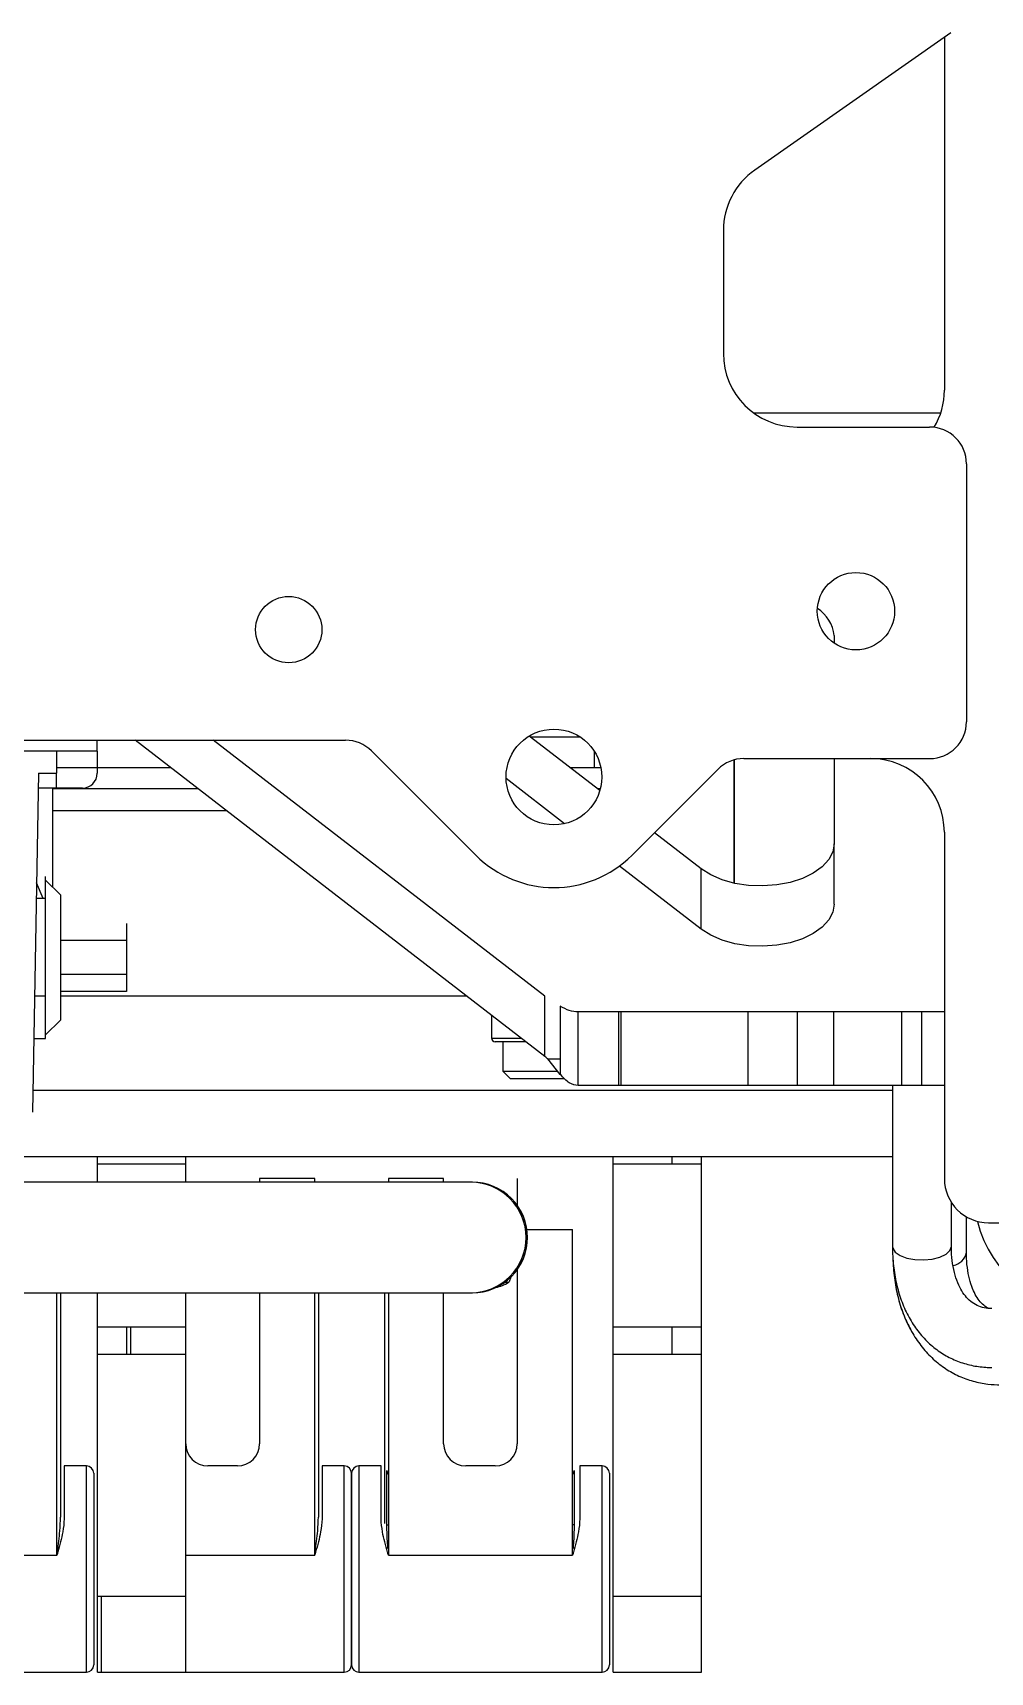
# Model space of a CAD drawing. Header units: millimetres. Extents: x 0 to 415, y 0 to 292.
# Drawn here: x 107.08 to 113.58, y 78.59 to 89.71 of the extents above; entities that cross this region are included whole.
import ezdxf

# ---------------------------------------------------------------- set-up
doc = ezdxf.new("R2010")
doc.units = ezdxf.units.MM

msp = doc.modelspace()

# ---------------------------------------------------------------- linework, layer by layer
at = {"color": 7, "linetype": 'Continuous', "lineweight": 25}
for p, q in [((113.30761, 89.71422), (111.97743, 88.78281)), ((113.26422, 89.68383), (113.26422, 87.28886)), ((111.76422, 88.37324), (111.76422, 87.53886)), ((111.96848, 87.1357), (113.24018, 87.1357)), ((112.26422, 87.03886), (113.16422, 87.03886)), ((113.41422, 86.78886), (113.41422, 85.03886)), ((112.5158, 85.62449), (112.5158, 85.57235)), ((90.42843, 84.91386), (109.2, 84.91386)), ((107.51422, 84.83886), (107.51422, 84.91386)), ((110.55359, 82.76672), (107.77095, 84.91386)), ((110.55359, 83.17629), (108.30175, 84.91386)), ((110.92584, 84.57159), (110.44594, 84.9419)), ((110.45397, 84.9357), (110.79234, 84.9357)), ((107.51422, 84.83886), (106.96422, 84.83886)), ((107.23922, 84.83886), (107.23922, 84.68886)), ((107.51422, 84.83886), (107.51422, 84.68886)), ((109.37678, 84.84064), (110.08389, 84.13353)), ((110.8908, 84.7282), (110.8908, 84.83453)), ((111.83845, 83.94314), (111.83845, 84.78027)), ((111.8408, 83.94264), (111.8408, 84.78089)), ((111.90343, 84.78886), (113.16422, 84.78886)), ((112.5158, 84.78886), (112.5158, 84.21129)), ((107.11596, 84.68886), (107.07582, 82.38886)), ((107.11596, 84.68886), (107.23922, 84.68886)), ((107.23922, 84.7282), (108.01157, 84.7282)), ((107.23922, 84.58886), (107.23922, 84.68886)), ((110.72289, 84.7282), (110.93279, 84.7282)), ((111.72665, 84.71564), (111.14455, 84.13353)), ((107.23922, 84.58886), (107.11422, 84.58886)), ((107.21422, 83.91386), (107.21422, 84.58886)), ((107.21422, 84.5857), (108.19624, 84.5857)), ((107.41422, 84.58886), (107.23922, 84.58886)), ((110.6862, 84.34693), (110.2894, 84.65312)), ((110.90756, 84.5857), (110.92968, 84.5857)), ((107.21422, 84.4357), (108.39064, 84.4357)), ((111.61452, 84.0402), (111.29656, 84.28554)), ((113.26422, 84.28886), (113.26422, 81.93886)), ((112.5158, 83.80171), (112.5158, 84.21129)), ((111.61452, 83.63062), (111.05853, 84.05964)), ((111.61452, 83.63062), (111.61452, 84.0402)), ((107.14729, 83.83886), (107.103, 83.94603)), ((107.16422, 82.88886), (107.16422, 83.98886)), ((107.26422, 83.86386), (107.16422, 83.96386)), ((107.14729, 83.83886), (107.10113, 83.83886)), ((107.16422, 83.83886), (107.14729, 83.83886)), ((107.26422, 83.86386), (107.26422, 83.01386)), ((107.71422, 83.6698), (107.71422, 83.55433)), ((107.71422, 83.55433), (107.26422, 83.55433)), ((107.71422, 83.55433), (107.71422, 83.32339)), ((107.71422, 83.32339), (107.26422, 83.32339)), ((107.71422, 83.32339), (107.71422, 83.20792)), ((107.16422, 83.17742), (107.08958, 83.17744)), ((107.71422, 83.20792), (107.26422, 83.20792)), ((110.02228, 83.17669), (107.26422, 83.1774)), ((110.55359, 82.76672), (110.55359, 83.17629)), ((110.65733, 83.1077), (110.65733, 82.64563)), ((107.16422, 82.91386), (107.26422, 83.01386)), ((110.19089, 83.04658), (110.19089, 82.89252)), ((110.77921, 82.56976), (110.77921, 83.06976)), ((111.05361, 83.06976), (110.77921, 83.06976)), ((111.05361, 83.06976), (111.05361, 82.56976)), ((111.07001, 83.06976), (111.05361, 83.06976)), ((111.07001, 82.56976), (111.07001, 83.06976)), ((111.93342, 83.06976), (111.07001, 83.06976)), ((111.93342, 82.56976), (111.93342, 83.06976)), ((112.26702, 83.06976), (111.93342, 83.06976)), ((112.26702, 82.56976), (112.26702, 83.06976)), ((112.515, 83.06976), (112.26702, 83.06976)), ((112.515, 82.56976), (112.515, 83.06976)), ((112.97541, 83.06976), (112.515, 83.06976)), ((112.97541, 82.56976), (112.97541, 83.06976)), ((113.11136, 83.06976), (112.97541, 83.06976)), ((113.11136, 82.56976), (113.11136, 83.06976)), ((113.26422, 83.06976), (113.11136, 83.06976)), ((107.08454, 82.88886), (107.16422, 82.88886)), ((110.19089, 82.89252), (110.39055, 82.89252)), ((110.42294, 82.86752), (110.21589, 82.86752)), ((110.26839, 82.86752), (110.26839, 82.66752)), ((110.26839, 82.66752), (110.31839, 82.61752)), ((110.26839, 82.66752), (110.63714, 82.66752)), ((110.65733, 82.64563), (110.57371, 82.75061)), ((110.57371, 82.75061), (110.65733, 82.75061)), ((110.31839, 82.61752), (110.6853, 82.61752)), ((111.05361, 82.56976), (110.77921, 82.56976)), ((111.07001, 82.56976), (111.05361, 82.56976)), ((111.93342, 82.56976), (111.07001, 82.56976)), ((112.26702, 82.56976), (111.93342, 82.56976)), ((112.515, 82.56976), (112.26702, 82.56976)), ((112.97541, 82.56976), (112.515, 82.56976)), ((112.91204, 82.56976), (112.91204, 81.47869)), ((113.11136, 82.56976), (112.97541, 82.56976)), ((113.26422, 82.56976), (113.11136, 82.56976)), ((107.07843, 82.53886), (112.91204, 82.53886)), ((99.6158, 82.08886), (112.91204, 82.08886)), ((107.5158, 82.03886), (107.5158, 82.08886)), ((107.5158, 81.91386), (107.5158, 82.03886)), ((107.5158, 82.03886), (108.1158, 82.03886)), ((108.1158, 82.03886), (108.1158, 82.08886)), ((108.1158, 81.91386), (108.1158, 82.03886)), ((111.0158, 82.03886), (111.0158, 82.08886)), ((111.0158, 80.93293), (111.0158, 82.03886)), ((111.0158, 82.03886), (111.6158, 82.03886)), ((111.4158, 82.03886), (111.4158, 82.08886)), ((111.6158, 82.03886), (111.6158, 82.08886)), ((111.6158, 80.93293), (111.6158, 82.03886)), ((110.05127, 81.91386), (104.23358, 81.91386)), ((108.9908, 81.93886), (108.6158, 81.93886)), ((108.6158, 81.93886), (108.6158, 81.91386)), ((108.9908, 81.91386), (108.9908, 81.93886)), ((109.8658, 81.93886), (109.4908, 81.93886)), ((109.4908, 81.93886), (109.4908, 81.91386)), ((109.8658, 81.91386), (109.8658, 81.93886)), ((110.06095, 81.91386), (110.05127, 81.91386)), ((110.3658, 81.93886), (110.3658, 81.75635)), ((113.31204, 81.47869), (113.31204, 81.77636)), ((113.41422, 81.43659), (113.41422, 81.67906)), ((110.43136, 81.5922), (110.7408, 81.5922)), ((110.7408, 79.3822), (110.7408, 81.5922)), ((113.56422, 81.63886), (117.91422, 81.63886)), ((110.30656, 81.23391), (110.27873, 81.23391)), ((110.3658, 81.32137), (110.3658, 80.13886)), ((104.23358, 81.16386), (110.05127, 81.16386)), ((107.2408, 79.3822), (107.2408, 81.16386)), ((107.2658, 81.16386), (107.2658, 79.64108)), ((107.5158, 80.93293), (107.5158, 81.16386)), ((108.1158, 80.93293), (108.1158, 81.16386)), ((108.6158, 81.16386), (108.6158, 80.13886)), ((108.9908, 79.3822), (108.9908, 81.16386)), ((109.0158, 81.16386), (109.0158, 79.64108)), ((109.4658, 79.64108), (109.4658, 81.16386)), ((109.4908, 81.16386), (109.4908, 79.3822)), ((109.8658, 80.13886), (109.8658, 81.16386)), ((110.05127, 81.16386), (110.06095, 81.16386)), ((107.5158, 80.74813), (107.5158, 80.93293)), ((107.5158, 80.93293), (108.1158, 80.93293)), ((107.7158, 80.74813), (107.7158, 80.93293)), ((107.7408, 80.93293), (107.7408, 80.74813)), ((108.1158, 80.74813), (108.1158, 80.93293)), ((111.0158, 80.93293), (111.6158, 80.93293)), ((111.0158, 80.74813), (111.0158, 80.93293)), ((111.4158, 80.74813), (111.4158, 80.93293)), ((111.6158, 80.74813), (111.6158, 80.93293)), ((107.5158, 79.10406), (107.5158, 80.74813)), ((107.5158, 80.74813), (108.1158, 80.74813)), ((108.1158, 79.10406), (108.1158, 80.74813)), ((111.0158, 79.10406), (111.0158, 80.74813)), ((111.0158, 80.74813), (111.6158, 80.74813)), ((111.6158, 79.10406), (111.6158, 80.74813)), ((107.4408, 79.98886), (107.2908, 79.98886)), ((107.2908, 79.98886), (107.2908, 79.62893)), ((107.4408, 79.28886), (107.4408, 79.98886)), ((107.4908, 79.93886), (107.4908, 79.28886)), ((108.4658, 79.98886), (108.2658, 79.98886)), ((109.1908, 79.98886), (109.0408, 79.98886)), ((109.0408, 79.98886), (109.0408, 79.62893)), ((109.1908, 79.28886), (109.1908, 79.98886)), ((109.2408, 79.28886), (109.2408, 79.93886)), ((109.2408, 79.93886), (109.2408, 79.28886)), ((109.4408, 79.98886), (109.2908, 79.98886)), ((109.2908, 79.98886), (109.2908, 79.28886)), ((109.4408, 79.62893), (109.4408, 79.98886)), ((109.48066, 79.58886), (109.48066, 79.95787)), ((110.2158, 79.98886), (110.0158, 79.98886)), ((110.75094, 79.95787), (110.75094, 79.58886)), ((110.9408, 79.98886), (110.7908, 79.98886)), ((110.7908, 79.98886), (110.7908, 79.62893)), ((110.9408, 79.28886), (110.9408, 79.98886)), ((110.9908, 79.93886), (110.9908, 79.28886)), ((109.4658, 79.59703), (109.4658, 79.64108)), ((109.48066, 79.58886), (109.4908, 79.58886)), ((110.75094, 79.58886), (110.7408, 79.58886)), ((105.9908, 79.3822), (107.2408, 79.3822)), ((108.1158, 79.3822), (108.9908, 79.3822)), ((109.4908, 79.3822), (110.7408, 79.3822)), ((107.4408, 78.58886), (107.4408, 79.28886)), ((107.4908, 79.28886), (107.4908, 78.63886)), ((109.1908, 78.58886), (109.1908, 79.28886)), ((109.2408, 78.63886), (109.2408, 79.28886)), ((109.2408, 79.28886), (109.2408, 78.63886)), ((109.2908, 79.28886), (109.2908, 78.58886)), ((110.9408, 78.58886), (110.9408, 79.28886)), ((110.9908, 79.28886), (110.9908, 78.63886)), ((107.5158, 78.58886), (107.5158, 79.10406)), ((107.5158, 79.10406), (108.1158, 79.10406)), ((107.5408, 79.10406), (107.5408, 78.58886)), ((108.1158, 78.58886), (108.1158, 79.10406)), ((111.0158, 78.58886), (111.0158, 79.10406)), ((111.0158, 79.10406), (111.6158, 79.10406)), ((111.6158, 78.58886), (111.6158, 79.10406)), ((105.7908, 78.58886), (107.4408, 78.58886)), ((107.5158, 78.58886), (108.1158, 78.58886)), ((107.5408, 78.58886), (109.1908, 78.58886)), ((109.2908, 78.58886), (110.9408, 78.58886)), ((111.0158, 78.58886), (111.6158, 78.58886))]:
    msp.add_line(p, q, dxfattribs=at)
at = {"color": 7, "linetype": 'Continuous', "lineweight": 25, "flags": 128}
for points in [[(112.5158, 84.21129), (112.50656, 84.15642), (112.4792, 84.10358), (112.43472, 84.05473), (112.37477, 84.01165), (112.30155, 83.97595), (112.21778, 83.94894), (112.12655, 83.93162), (112.03123, 83.92463), (111.93534, 83.92823), (111.84242, 83.94229), (111.75591, 83.96628), (111.67899, 83.99932), (111.61452, 84.0402)], [(112.5158, 83.80171), (112.50656, 83.74685), (112.4792, 83.69401), (112.43472, 83.64515), (112.37477, 83.60207), (112.30155, 83.56637), (112.21778, 83.53936), (112.12655, 83.52205), (112.03123, 83.51506), (111.93534, 83.51866), (111.84242, 83.53271), (111.75591, 83.55671), (111.67899, 83.58975), (111.61452, 83.63062)], [(112.91204, 81.47869), (112.91387, 81.46622), (112.93063, 81.43977), (112.96351, 81.41678), (113.00959, 81.39929), (113.06477, 81.38886), (113.12415, 81.38641), (113.18245, 81.39216), (113.2345, 81.4056), (113.27567, 81.42553), (113.3023, 81.45019), (113.31202, 81.47738), (113.31204, 81.47869)]]:
    msp.add_lwpolyline(points, dxfattribs=at)
at = {"color": 7, "linetype": 'Continuous', "lineweight": 25}
for centre, radius in [((112.66422, 85.78886), 0.2625), ((108.81422, 85.66386), 0.225), ((110.61422, 84.66386), 0.325)]:
    msp.add_circle(centre, radius, dxfattribs=at)
for centre, radius, start, end in [((112.26422, 88.37324), 0.5, 125, 180), ((112.26422, 87.53886), 0.5, 180, 270), ((112.76422, 87.28886), 0.5, 329.730394, 0), ((113.16422, 86.78886), 0.25, 0, 90), ((112.28004, 85.60379), 0.23666, 5.017689, 58.894832), ((113.16422, 85.03886), 0.25, 270, 0), ((109.2, 84.66386), 0.25, 45, 90), ((111.90343, 84.53886), 0.25, 90, 135), ((112.76422, 84.28886), 0.5, 360, 90), ((107.41422, 84.68886), 0.1, 270, 0), ((110.61422, 84.66386), 0.75, 225, 315), ((110.21589, 82.89252), 0.025, 180, 270), ((110.11122, 82.19322), 0.72428, 50.315876, 52.355312), ((110.05068, 81.53886), 0.375, 270.090243, 89.909757), ((110.05092, 81.5393), 0.37457, 359.933848, 89.946601), ((110.0606, 81.5393), 0.37457, 359.933848, 89.946601), ((113.56422, 81.93886), 0.3, 180, 270), ((114.2658, 81.83886), 0.8, 193.765538, 270), ((110.05092, 81.53843), 0.37457, 270.053399, 0.066152), ((110.0606, 81.53843), 0.37457, 270.053399, 0.066152), ((113.30117, 81.46126), 0.11571, 281.885707, 347.687512), ((110.1351, 81.53767), 0.34882, 284.029767, 299.442602), ((108.2658, 80.13886), 0.15, 180, 270), ((108.4658, 80.13886), 0.15, 270, 0), ((110.0158, 80.13886), 0.15, 180, 270), ((110.2158, 80.13886), 0.15, 270, 0), ((107.4408, 79.93886), 0.05, 0, 90), ((109.1908, 79.93886), 0.05, 0, 90), ((109.2908, 79.93886), 0.05, 90, 180), ((110.9408, 79.93886), 0.05, 0, 90), ((107.4408, 78.63886), 0.05, 270, 0), ((109.1908, 78.63886), 0.05, 270, 0), ((109.2908, 78.63886), 0.05, 180, 270), ((110.9408, 78.63886), 0.05, 270, 0)]:
    msp.add_arc(centre, radius, start, end, dxfattribs=at)
for centre, start_param, end_param in [((109.77235, 80.58886), 2.23394887, 2.27725661), ((110.45925, 80.58886), 4.0059287, 4.04923644)]:
    msp.add_ellipse(centre, major_axis=(0, 1.025), ratio=0.36111111, start_param=start_param, end_param=end_param, dxfattribs=at)
for points in [[(110.77921, 83.06976), (110.7589, 83.0714), (110.71827, 83.07468), (110.67765, 83.09669), (110.65733, 83.1077)], [(110.77921, 82.56976), (110.7589, 82.57302), (110.71827, 82.57952), (110.67765, 82.6236), (110.65733, 82.64563)]]:
    msp.add_open_spline(points, degree=3, dxfattribs=at)
for points, knots in [([(112.91204, 81.47869), (112.91242, 81.45569), (112.91348, 81.39015), (112.92523, 81.28546), (112.95154, 81.16795), (112.99113, 81.05865), (113.04329, 80.9596), (113.10709, 80.87275), (113.18102, 80.79958), (113.26338, 80.74105), (113.35246, 80.6975), (113.44673, 80.66923), (113.52533, 80.65811), (113.572, 80.65726), (113.58558, 80.65701)], [0, 0, 0, 0, 0.051883022, 0.147864093, 0.244043386, 0.339742748, 0.434271941, 0.526951572, 0.61740708, 0.705753257, 0.79255588, 0.878655575, 0.964704728, 1, 1, 1, 1]), ([(113.58558, 81.05701), (113.57706, 81.05725), (113.54951, 81.05805), (113.50814, 81.06726), (113.4642, 81.08789), (113.42486, 81.11947), (113.39041, 81.16143), (113.36038, 81.21502), (113.33591, 81.28119), (113.31898, 81.35999), (113.31258, 81.42778), (113.31215, 81.46867), (113.31204, 81.47869)], [0, 0, 0, 0, 0.053669466, 0.173656166, 0.302597705, 0.423405865, 0.533340422, 0.637855615, 0.749056876, 0.857504695, 0.965088442, 1, 1, 1, 1]), ([(112.91519, 81.3981), (112.91542, 81.38646), (112.91653, 81.33028), (112.9276, 81.23249), (112.95423, 81.10863), (112.99075, 80.99891), (113.02461, 80.93542), (113.0397, 80.90714)], [0, 0, 0, 0, 0.06432325, 0.31037006, 0.55713996, 0.80272184, 1, 1, 1, 1]), ([(112.91522, 81.39782), (112.91545, 81.38662), (112.91655, 81.33085), (112.92763, 81.2335), (112.95385, 81.10931), (112.99385, 80.99314), (113.04663, 80.88702), (113.11143, 80.79301), (113.18674, 80.71269), (113.27084, 80.64711), (113.36197, 80.59666), (113.45855, 80.56174), (113.5539, 80.54209), (113.6172, 80.53988), (113.64626, 80.53886)], [0, 0, 0, 0, 0.02402385, 0.11960512, 0.21548591, 0.3109294, 0.40517599, 0.49745604, 0.58730227, 0.6747449, 0.76027493, 0.84467544, 0.92870188, 1, 1, 1, 1]), ([(113.56573, 81.05793), (113.55954, 81.06067), (113.54211, 81.0684), (113.5166, 81.09117), (113.48719, 81.1276), (113.46056, 81.17636), (113.438, 81.23811), (113.42179, 81.31314), (113.41493, 81.38114), (113.41438, 81.42396), (113.41422, 81.43659)], [0, 0, 0, 0, 0.08691297, 0.24453858, 0.3863565, 0.52077156, 0.66366775, 0.80319052, 0.94198021, 1, 1, 1, 1]), ([(110.32707, 81.28282), (110.3262, 81.27995), (110.3224, 81.26748), (110.31591, 81.2516), (110.30921, 81.23662), (110.30742, 81.23479), (110.30656, 81.23391)], [0, 0, 0, 0, 0.10346294, 0.44907626, 0.73348869, 1, 1, 1, 1]), ([(113.56622, 81.0579), (113.55998, 81.06068), (113.54234, 81.06853), (113.51658, 81.0905), (113.49647, 81.11776), (113.48696, 81.13065)], [0, 0, 0, 0, 0.22428706, 0.63318298, 1, 1, 1, 1]), ([(107.2408, 79.3822), (107.24085, 79.38259), (107.24205, 79.39163), (107.24939, 79.44737), (107.26147, 79.53398), (107.26455, 79.61025), (107.2658, 79.64108)], [0, 0, 0, 0, 0.00450972, 0.10315097, 0.63747898, 1, 1, 1, 1]), ([(107.2908, 79.62893), (107.28832, 79.59995), (107.28211, 79.52722), (107.25756, 79.44348), (107.24286, 79.3897), (107.2409, 79.38257), (107.2408, 79.3822)], [0, 0, 0, 0, 0.36513512, 0.91613573, 0.99555981, 1, 1, 1, 1]), ([(108.9908, 79.3822), (108.99085, 79.38259), (108.99205, 79.39163), (108.99939, 79.44737), (109.01147, 79.53398), (109.01455, 79.61025), (109.0158, 79.64108)], [0, 0, 0, 0, 0.00450972, 0.10315097, 0.63747898, 1, 1, 1, 1]), ([(109.0408, 79.62893), (109.03832, 79.59995), (109.03211, 79.52722), (109.00756, 79.44348), (108.99286, 79.3897), (108.9909, 79.38257), (108.9908, 79.3822)], [0, 0, 0, 0, 0.36513512, 0.91613573, 0.99555981, 1, 1, 1, 1]), ([(109.4908, 79.3822), (109.49069, 79.38257), (109.48874, 79.3897), (109.47403, 79.44348), (109.44949, 79.52722), (109.44327, 79.59995), (109.4408, 79.62893)], [0, 0, 0, 0, 0.00444019, 0.08386427, 0.63486488, 1, 1, 1, 1]), ([(109.48819, 79.4261), (109.48684, 79.44237), (109.48333, 79.48461), (109.48093, 79.54024), (109.48072, 79.57863), (109.48066, 79.58886)], [0, 0, 0, 0, 0.31468239, 0.81741048, 1, 1, 1, 1]), ([(110.7908, 79.62893), (110.78832, 79.59995), (110.78211, 79.52722), (110.75756, 79.44348), (110.74286, 79.3897), (110.7409, 79.38257), (110.7408, 79.3822)], [0, 0, 0, 0, 0.36513512, 0.91613573, 0.99555981, 1, 1, 1, 1]), ([(110.75094, 79.58886), (110.75088, 79.57863), (110.75066, 79.54024), (110.74826, 79.48461), (110.74476, 79.44237), (110.74341, 79.4261)], [0, 0, 0, 0, 0.182589521, 0.685317613, 1, 1, 1, 1])]:
    msp.add_open_spline(points, degree=3, knots=knots, dxfattribs=at)

doc.saveas('drawing.dxf')
